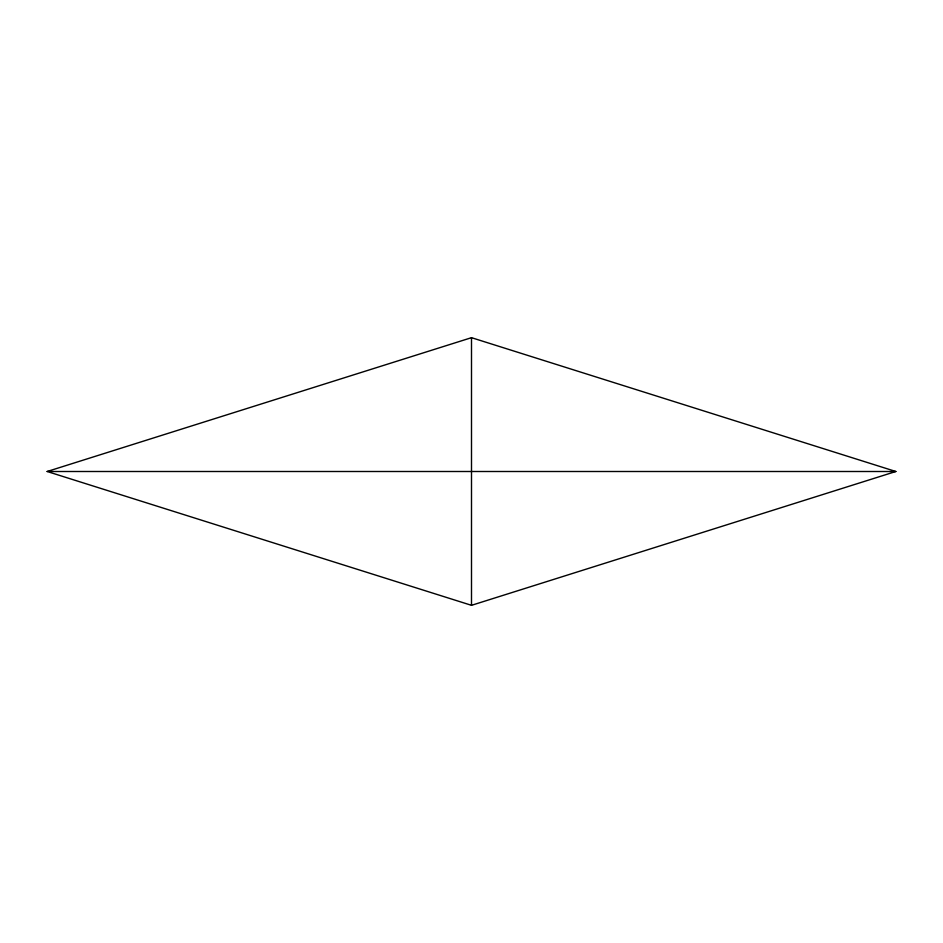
<?xml version="1.0" encoding="UTF-8"?>
<svg xmlns="http://www.w3.org/2000/svg" width="943" height="943" viewBox="0 0 943 943"><rect width="100%" height="100%" fill="white"/><g stroke="black" fill="none" stroke-linecap="round" stroke-linejoin="round"><path stroke-width="1.41" d="M47.15 471.5L471.5 337.677L895.85 471.5L471.5 605.323L47.15 471.5L895.85 471.5M471.5 337.677L471.5 605.323"/></g></svg>
